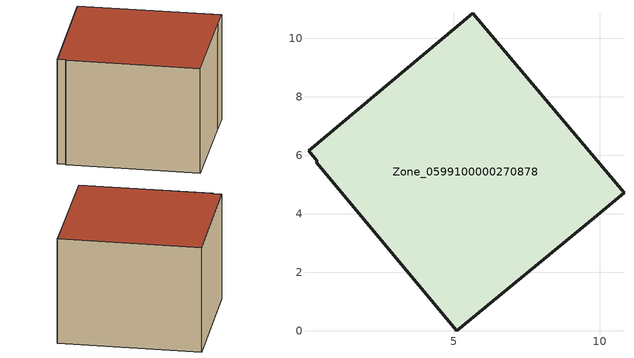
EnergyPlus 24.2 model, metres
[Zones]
Zone_0599100000270878
 floor ground (C_G): 5.11,0 0.31,5.76 0.35,5.8 0.04,6.16 5.65,10.86 10.82,4.71 9.81,3.86 z0
 wall outside (C_F): 5.11,0 9.81,3.86 10.82,4.71 5.65,10.86 0.04,6.16 0.35,5.8 0.31,5.76 5.11,0 z0:6.29
 roof outside (C_R): 0.31,5.76 5.11,0 9.81,3.86 10.82,4.71 5.65,10.86 0.04,6.16 0.35,5.8 z6.29
[BUILDING]
Pand.0599100000270878: North Axis=0; Terrain=City; Loads Convergence Tolerance Value=0.04; Temperature Convergence Tolerance Value=0.4; Solar Distribution=FullExterior; Maximum Number of Warmup Days=25; Minimum Number of Warmup Days=1
[Site:Location]
Rotterdam.The.Hague.AP_ZH_NLD Design_Conditions: Latitude=51.96; Longitude=4.45; Time Zone=1; Elevation=-4.5
[SITE:GROUNDTEMPERATURE:BUILDINGSURFACE]
18, 18, 18, 18, 18, 18, 18, 18, 18, 18, 18, 18
[MATERIAL] Thermal Absorptance=0.9; Solar Absorptance=0.7; Visible Absorptance=0.7
Name | Roughness | Thickness | Conductivity | Density | Specific Heat
G.TI.1946 | MediumSmooth | 0.15 | 1 | 540 | 1210
F.TI.1946 | Rough | 0.3 | 0.857143 | 1920 | 840
R.TI.1946 | MediumRough | 0.2 | 0.1 | 1500 | 1000
[CONSTRUCTION]
C_G: G.TI.1946
C_F: F.TI.1946
C_R: R.TI.1946
[ZONE]
Zone_0599100000270878: Type=1; Multiplier=1; Ceiling Height=Autocalculate; Volume=Autocalculate; Floor Area=autocalculate; Part of Total Floor Area=Yes
[ZONEINFILTRATION:DESIGNFLOWRATE]
Infil_Zone_0599100000270878: Zone or ZoneList or Space or SpaceList=Zone_0599100000270878; Schedule=AlwaysOn; Design Flow Rate Calculation Method=Flow/Area; Flow Rate per Floor Area=0.003; Constant Term Coefficient=1; Temperature Term Coefficient=0; Velocity Term Coefficient=0; Velocity Squared Term Coefficient=0
[HVACTEMPLATE:ZONE:IDEALLOADSAIRSYSTEM]
Zone_0599100000270878: Maximum Heating Supply Air Temperature=50; Minimum Cooling Supply Air Temperature=13; Maximum Heating Supply Air Humidity Ratio=0.0156; Minimum Cooling Supply Air Humidity Ratio=0.0077; Heating Limit=NoLimit; Cooling Limit=NoLimit; Dehumidification Control Type=ConstantSensibleHeatRatio; Cooling Sensible Heat Ratio=0.7; Dehumidification Setpoint=60; Humidification Control Type=None; Humidification Setpoint=30; Outdoor Air Method=None; Outdoor Air Flow Rate per Person=0.00944; Outdoor Air Flow Rate per Zone Floor Area=0; Outdoor Air Flow Rate per Zone=0; Demand Controlled Ventilation Type=None; Outdoor Air Economizer Type=NoEconomizer; Heat Recovery Type=None; Sensible Heat Recovery Effectiveness=0.7; Latent Heat Recovery Effectiveness=0.65
[ZONECONTROL:THERMOSTAT]
ThermostatControl_Zone_0599100000270878: Zone or ZoneList=Zone_0599100000270878; Control Type Schedule=DualSetpointControlType; Control 1=Thermostat_Zone_0599100000270878; Temperature Difference Between Cutout And Setpoint=0
[THERMOSTATSETPOINT:DUALSETPOINT]
Thermostat_Zone_0599100000270878: Heating Setpoint Temperature Schedule=HeatingSetpoint_Zone_0599100000270878; Cooling Setpoint Temperature Schedule=CoolingSetpoint_Zone_0599100000270878
[SCHEDULE:COMPACT]
HeatingSetpoint_Zone_0599100000270878: Through: 12/31, For: AllDays, Until: 24:00, 21
CoolingSetpoint_Zone_0599100000270878: Through: 12/31, For: AllDays, Until: 24:00, 24
DualSetpointControlType: Through: 12/31, For: AllDays, Until: 24:00, 4
AlwaysOn: Through: 12/31, For: AllDays, Until: 24:00, 1
